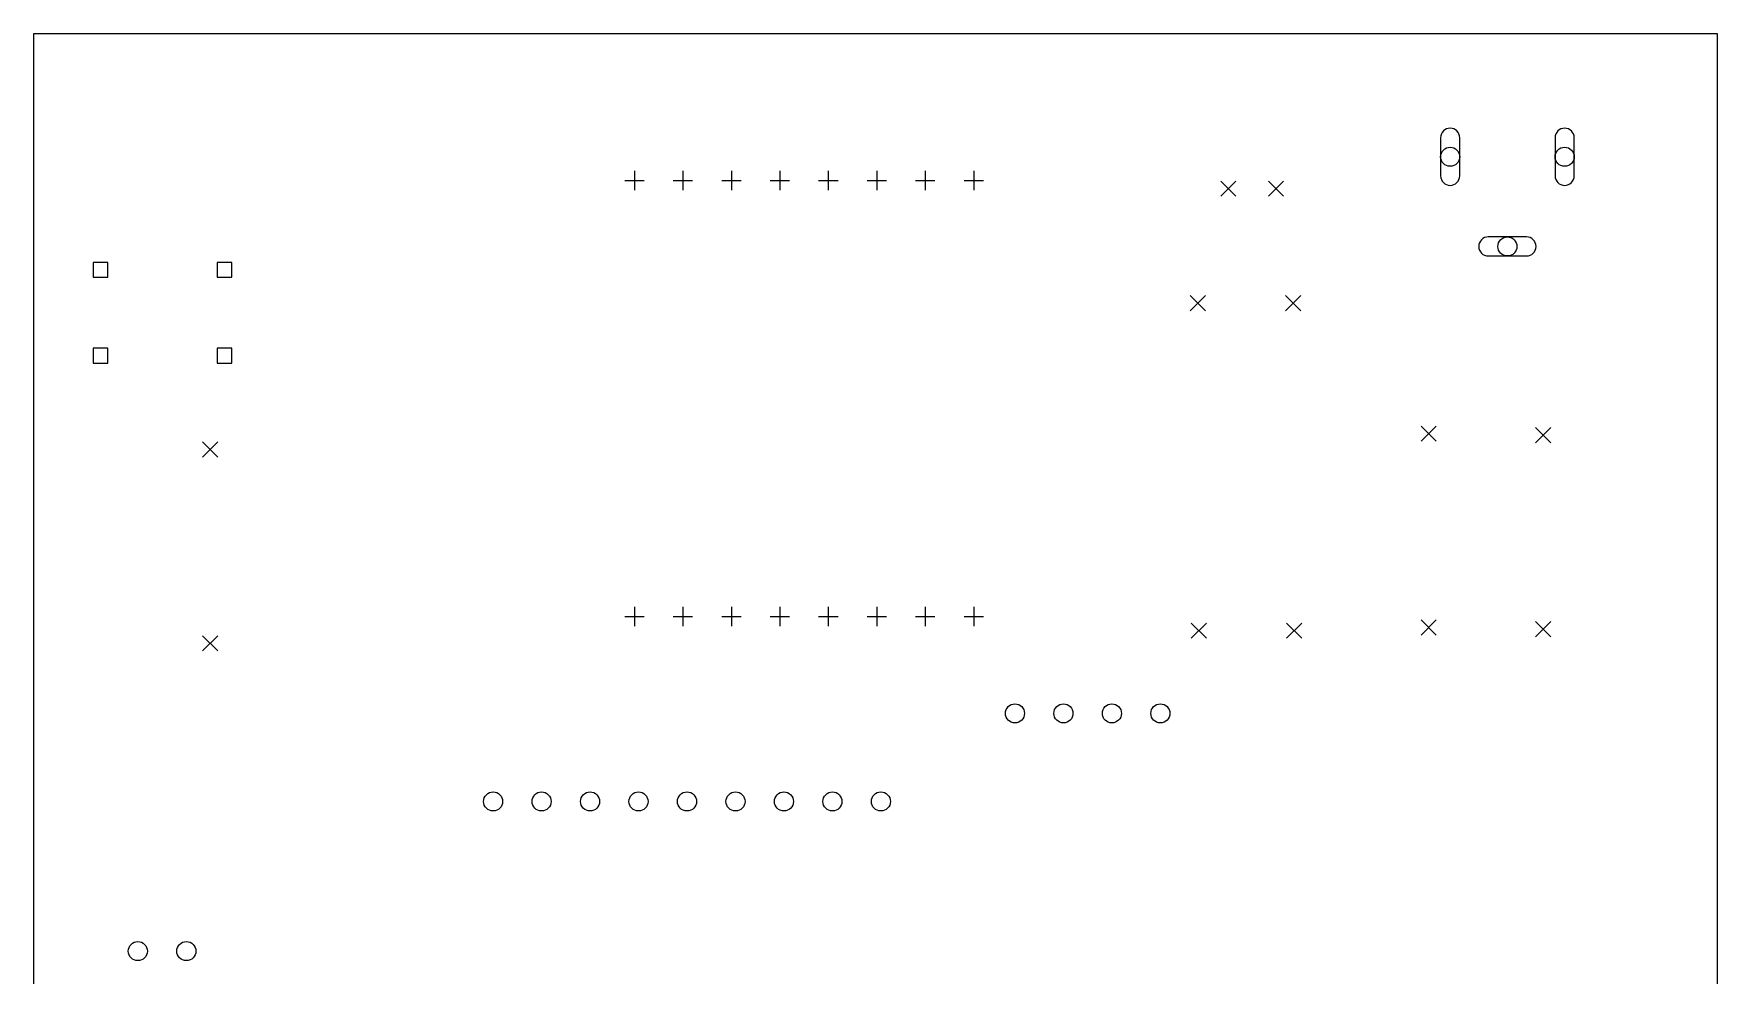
# Model space of a CAD drawing. Extents: x 48.1 to 137.3, y -181.6 to -82.7.
# Drawn here: x 49.1 to 137.3, y -132.1 to -82.7 of the extents above; entities that cross this region are included whole.
import ezdxf

# ---------------------------------------------------------------- set-up
doc = ezdxf.new("R2010")
doc.units = 0
doc.layers.add('BLACK', color=7, linetype='CONTINUOUS')

msp = doc.modelspace()

# ---------------------------------------------------------------- linework, layer by layer
at = {"layer": 'BLACK', "linetype": 'CONTINUOUS'}
for p, q in [((49.1, -82.7), (137.325, -82.7)), ((49.1, -165.575), (49.1, -82.7)), ((137.325, -82.7), (137.325, -165.575)), ((122.825, -88.1525), (122.825, -90.1525)), ((123.825, -90.1525), (123.825, -88.1525)), ((128.825, -88.1525), (128.825, -90.1525)), ((129.825, -90.1525), (129.825, -88.1525)), ((80.58, -89.887), (80.58, -90.903)), ((83.12, -89.887), (83.12, -90.903)), ((85.66, -89.887), (85.66, -90.903)), ((88.2, -89.887), (88.2, -90.903)), ((90.74, -89.887), (90.74, -90.903)), ((93.28, -89.887), (93.28, -90.903)), ((95.82, -89.887), (95.82, -90.903)), ((98.36, -89.887), (98.36, -90.903)), ((80.072, -90.395), (81.088, -90.395)), ((82.612, -90.395), (83.628, -90.395)), ((85.152, -90.395), (86.168, -90.395)), ((87.692, -90.395), (88.708, -90.395)), ((90.232, -90.395), (91.248, -90.395)), ((92.772, -90.395), (93.788, -90.395)), ((95.312, -90.395), (96.328, -90.395)), ((97.852, -90.395), (98.868, -90.395)), ((111.3, -90.425), (112.1, -91.225)), ((112.1, -90.425), (111.3, -91.225)), ((113.8, -90.425), (114.6, -91.225)), ((114.6, -90.425), (113.8, -91.225)), ((127.325, -93.3525), (125.325, -93.3525)), ((125.325, -94.3525), (127.325, -94.3525)), ((52.988912, -94.686088), (52.211088, -94.686088)), ((52.211088, -94.686088), (52.211088, -95.463912)), ((52.988912, -95.463912), (52.988912, -94.686088)), ((59.488912, -94.686088), (58.711088, -94.686088)), ((58.711088, -94.686088), (58.711088, -95.463912)), ((59.488912, -95.463912), (59.488912, -94.686088)), ((52.211088, -95.463912), (52.988912, -95.463912)), ((58.711088, -95.463912), (59.488912, -95.463912)), ((109.7, -96.425), (110.5, -97.225)), ((110.5, -96.425), (109.7, -97.225)), ((114.7, -96.425), (115.5, -97.225)), ((115.5, -96.425), (114.7, -97.225)), ((52.988912, -99.186088), (52.211088, -99.186088)), ((52.211088, -99.186088), (52.211088, -99.963912)), ((52.988912, -99.963912), (52.988912, -99.186088)), ((59.488912, -99.186088), (58.711088, -99.186088)), ((58.711088, -99.186088), (58.711088, -99.963912)), ((59.488912, -99.963912), (59.488912, -99.186088)), ((52.211088, -99.963912), (52.988912, -99.963912)), ((58.711088, -99.963912), (59.488912, -99.963912)), ((57.95, -104.095), (58.75, -104.895)), ((58.75, -104.095), (57.95, -104.895)), ((121.8, -103.265), (122.6, -104.065)), ((122.6, -103.265), (121.8, -104.065)), ((127.8, -103.345), (128.6, -104.145)), ((128.6, -103.345), (127.8, -104.145)), ((80.58, -112.747), (80.58, -113.763)), ((83.12, -112.747), (83.12, -113.763)), ((85.66, -112.747), (85.66, -113.763)), ((88.2, -112.747), (88.2, -113.763)), ((90.74, -112.747), (90.74, -113.763)), ((93.28, -112.747), (93.28, -113.763)), ((95.82, -112.747), (95.82, -113.763)), ((98.36, -112.747), (98.36, -113.763)), ((80.072, -113.255), (81.088, -113.255)), ((82.612, -113.255), (83.628, -113.255)), ((85.152, -113.255), (86.168, -113.255)), ((87.692, -113.255), (88.708, -113.255)), ((90.232, -113.255), (91.248, -113.255)), ((92.772, -113.255), (93.788, -113.255)), ((95.312, -113.255), (96.328, -113.255)), ((97.852, -113.255), (98.868, -113.255)), ((109.75, -113.59), (110.55, -114.39)), ((110.55, -113.59), (109.75, -114.39)), ((114.75, -113.59), (115.55, -114.39)), ((115.55, -113.59), (114.75, -114.39)), ((121.8, -113.425), (122.6, -114.225)), ((122.6, -113.425), (121.8, -114.225)), ((127.8, -113.505), (128.6, -114.305)), ((128.6, -113.505), (127.8, -114.305)), ((57.95, -114.255), (58.75, -115.055)), ((58.75, -114.255), (57.95, -115.055))]:
    msp.add_line(p, q, dxfattribs=at)
at = {"layer": 'BLACK'}
for centre in [(123.325, -89.1525), (129.325, -89.1525), (126.325, -93.8525), (100.52, -118.325), (103.06, -118.325), (105.6, -118.325), (108.14, -118.325), (73.175, -122.940754), (75.715, -122.940754), (78.255, -122.940754), (80.795, -122.940754), (83.335, -122.940754), (85.875, -122.940754), (88.415, -122.940754), (90.955, -122.940754), (93.495, -122.940754), (54.56, -130.785), (57.1, -130.785)]:
    msp.add_circle(centre, 0.5, dxfattribs=at)
for centre, start, end in [((123.325, -88.1525), 0, 180), ((129.325, -88.1525), 0, 180), ((123.325, -90.1525), 180, 360), ((129.325, -90.1525), 180, 360), ((125.325, -93.8525), 90, 270), ((127.325, -93.8525), 270, 450)]:
    msp.add_arc(centre, 0.5, start, end, dxfattribs=at)

doc.saveas('drawing.dxf')
